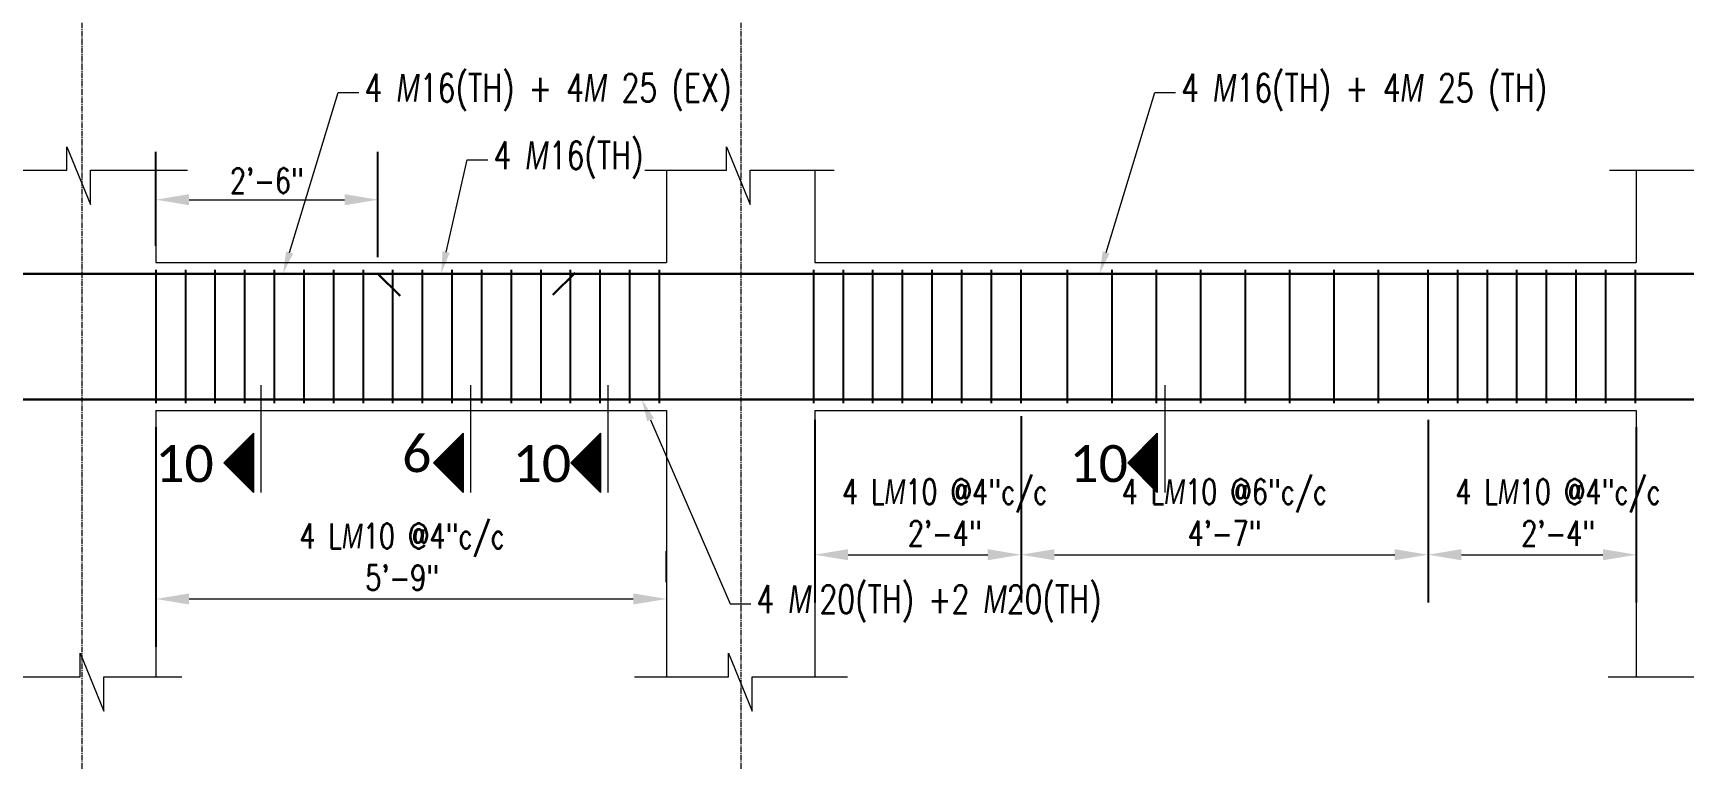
# Model space of a CAD drawing. Header units: inches. Extents: x 0 to 162649, y -36601 to -26324.
# Drawn here: x 155914.7 to 156137.7, y -35772.5 to -35674.5 of the extents above; entities that cross this region are included whole.
import ezdxf
from ezdxf import colors
from ezdxf.entities.mleader import LeaderData, LeaderLine
from ezdxf.math import Vec2, Vec3

# ---------------------------------------------------------------- set-up
doc = ezdxf.new("R2010")
doc.units = ezdxf.units.IN
doc.header["$MEASUREMENT"] = 0
doc.linetypes.add('CENTER2', pattern=[1.125, 0.75, -0.125, 0.125, -0.125])
for name, color, linetype, lineweight in [('Cen', 9, 'CENTER2', 5), ('Dim', 1, 'Continuous', 13), ('dimention', 1, 'Continuous', 13), ('hatch', 252, 'Continuous', 0), ('OL_AR_Text', 140, 'Continuous', 5), ('Rein', 3, 'Continuous', 30), ('Stirrups', 191, 'Continuous', 25), ('TEXT', 7, 'Continuous', 9)]:
    doc.layers.add(name, color=color, linetype=linetype, lineweight=lineweight)
doc.styles.add('1-8 Annotative Text', font='calibri.ttf', dxfattribs={"height": 0.125})
doc.styles.add('DIM', font='simplex.shx', dxfattribs={"width": 0.75})
doc.dimstyles.get("Standard").update_dxf_attribs({"dimscale": 36, "dimtxt": 0.09375, "dimasz": 0.125, "dimexe": 0.18, "dimexo": 0.0625, "dimgap": 0.015625, "dimtad": 1, "dimdec": 0, "dimzin": 0, "dimdsep": 46, "dimlunit": 4, "dimtxsty": 'DIM', "dimcen": 0.09, "dimadec": 0, "dimazin": 0, "dimtfac": 0.75, "dimtdec": 0, "dimtmove": 0, "dimatfit": 3, "dimfxl": 1, "dimtolj": 1, "dimtzin": 0, "dimlwd": 9, "dimarcsym": 0})

# ---------------------------------------------------------------- blocks, each defined once
blk = doc.blocks.new('*D143')
at = {"layer": 'Defpoints', "color": 0, "transparency": 16777216}
for p in [(155961.31, -35697), (155931.31, -35705.5), (155961.31, -35707)]:
    blk.add_point(p, dxfattribs=at)
at = {"layer": 'dimention', "color": 0, "lineweight": -2, "transparency": 16777216}
for p, q in [((155931.31, -35703.25), (155931.31, -35690.52)), ((155961.31, -35704.75), (155961.31, -35690.52))]:
    blk.add_line(p, q, dxfattribs=at)
at = {"layer": 'dimention', "color": 0, "lineweight": 9, "transparency": 16777216}
blk.add_line((155935.81, -35697), (155956.81, -35697), dxfattribs=at)
at = {"layer": 'dimention', "color": 0, "transparency": 16777216}
for points in [[(155935.81, -35696.25), (155935.81, -35697.75), (155931.31, -35697)], [(155956.81, -35696.25), (155956.81, -35697.75), (155961.31, -35697)]]:
    blk.add_solid(points, dxfattribs=at)
at = {"layer": 'dimention', "color": 0, "transparency": 16777216, "insert": (155946.31, -35694.43), "char_height": 3.375, "attachment_point": 5, "style": 'DIM'}
blk.add_mtext('\\A1;2\'-6"', dxfattribs=at)
blk = doc.blocks.new('*D356')
at = {"layer": 'Defpoints', "color": 0, "transparency": 16777216}
for p in [(156103.17, -35724.5), (156131.28, -35725.5), (156131.28, -35745)]:
    blk.add_point(p, dxfattribs=at)
at = {"layer": 'dimention', "color": 0, "lineweight": -2, "transparency": 16777216}
for p, q in [((156103.17, -35726.75), (156103.17, -35751.48)), ((156131.28, -35727.75), (156131.28, -35751.48))]:
    blk.add_line(p, q, dxfattribs=at)
at = {"layer": 'dimention', "color": 0, "lineweight": 9, "transparency": 16777216}
blk.add_line((156107.67, -35745), (156126.78, -35745), dxfattribs=at)
at = {"layer": 'dimention', "color": 0, "transparency": 16777216}
for points in [[(156107.67, -35744.25), (156107.67, -35745.75), (156103.17, -35745)], [(156126.78, -35744.25), (156126.78, -35745.75), (156131.28, -35745)]]:
    blk.add_solid(points, dxfattribs=at)
at = {"layer": 'dimention', "color": 0, "transparency": 16777216, "insert": (156120.74, -35739.29), "char_height": 3.375, "attachment_point": 5, "style": 'DIM'}
blk.add_mtext('\\A1;4 L{\\A0;\\Fgothici|c0;\\W0.75;M}10 @4"c/c\\P2\'-4"', dxfattribs=at)
blk = doc.blocks.new('*D357')
at = {"layer": 'Defpoints', "color": 0, "transparency": 16777216}
for p in [(156048.18, -35724), (156103.17, -35724.5), (156103.17, -35745)]:
    blk.add_point(p, dxfattribs=at)
at = {"layer": 'dimention', "color": 0, "lineweight": -2, "transparency": 16777216}
for p, q in [((156048.18, -35726.25), (156048.18, -35751.48)), ((156103.17, -35726.75), (156103.17, -35751.48))]:
    blk.add_line(p, q, dxfattribs=at)
at = {"layer": 'dimention', "color": 0, "lineweight": 9, "transparency": 16777216}
blk.add_line((156052.68, -35745), (156098.67, -35745), dxfattribs=at)
at = {"layer": 'dimention', "color": 0, "transparency": 16777216}
for points in [[(156052.68, -35744.25), (156052.68, -35745.75), (156048.18, -35745)], [(156098.67, -35744.25), (156098.67, -35745.75), (156103.17, -35745)]]:
    blk.add_solid(points, dxfattribs=at)
at = {"layer": 'dimention', "color": 0, "transparency": 16777216, "insert": (156075.67, -35739.29), "char_height": 3.375, "attachment_point": 5, "style": 'DIM'}
blk.add_mtext('\\A1;4 L{\\A0;\\Fgothici|c0;\\W0.75;M}10 @6"c/c\\P4\'-7"', dxfattribs=at)
blk = doc.blocks.new('*D355')
at = {"layer": 'Defpoints', "color": 0, "transparency": 16777216}
for p in [(156020.31, -35724.5), (156048.18, -35724.5), (156048.18, -35745)]:
    blk.add_point(p, dxfattribs=at)
at = {"layer": 'dimention', "color": 0, "lineweight": -2, "transparency": 16777216}
for p, q in [((156020.31, -35726.75), (156020.31, -35751.48)), ((156048.18, -35726.75), (156048.18, -35751.48))]:
    blk.add_line(p, q, dxfattribs=at)
at = {"layer": 'dimention', "color": 0, "lineweight": 9, "transparency": 16777216}
blk.add_line((156024.81, -35745), (156043.68, -35745), dxfattribs=at)
at = {"layer": 'dimention', "color": 0, "transparency": 16777216}
for points in [[(156024.81, -35744.25), (156024.81, -35745.75), (156020.31, -35745)], [(156043.68, -35744.25), (156043.68, -35745.75), (156048.18, -35745)]]:
    blk.add_solid(points, dxfattribs=at)
at = {"layer": 'dimention', "color": 0, "transparency": 16777216, "insert": (156037.88, -35739.29), "char_height": 3.375, "attachment_point": 5, "style": 'DIM'}
blk.add_mtext('\\A1;4 L{\\A0;\\Fgothici|c0;\\W0.75;M}10 @4"c/c\\P2\'-4"', dxfattribs=at)
blk = doc.blocks.new('*D369')
at = {"layer": 'Defpoints', "color": 0, "transparency": 16777216}
for p in [(155931.31, -35725.5), (156000.31, -35750.98), (156000.31, -35750.98)]:
    blk.add_point(p, dxfattribs=at)
at = {"layer": 'dimention', "color": 0, "lineweight": -2, "transparency": 16777216}
for p, q in [((155931.31, -35727.75), (155931.31, -35757.46)), ((156000.31, -35748.73), (156000.31, -35744.5))]:
    blk.add_line(p, q, dxfattribs=at)
at = {"layer": 'dimention', "color": 0, "lineweight": 9, "transparency": 16777216}
blk.add_line((155935.81, -35750.98), (155995.81, -35750.98), dxfattribs=at)
at = {"layer": 'dimention', "color": 0, "transparency": 16777216}
for points in [[(155935.81, -35750.23), (155935.81, -35751.73), (155931.31, -35750.98)], [(155995.81, -35750.23), (155995.81, -35751.73), (156000.31, -35750.98)]]:
    blk.add_solid(points, dxfattribs=at)
at = {"layer": 'dimention', "color": 0, "transparency": 16777216, "insert": (155964.59, -35745.28), "char_height": 3.375, "attachment_point": 5, "style": 'DIM'}
blk.add_mtext('\\A1;4 L{\\A0;\\Fgothici|c0;\\W0.75;M}10 @4"c/c\\P5\'-9"', dxfattribs=at)

msp = doc.modelspace()

# ---------------------------------------------------------------- hatches: boundary and pattern name
at = {"layer": 'Dim'}
h = msp.add_hatch(dxfattribs=at)
h.set_pattern_fill('ANSI31', color=256)
h.set_pattern_definition([(45, (-1015.18828, 170), (-0.08838834765, 0.08838834765), [])])
h.paths.add_polyline_path([(155944.5, -35732.57), (155944.5, -35728.57), (155940.5, -35732.57), (155944.5, -35736.57)])
h = msp.add_hatch(dxfattribs=at)
h.set_pattern_fill('ANSI31', color=256)
h.set_pattern_definition([(45, (-986.86903, 170), (-0.08838834765, 0.08838834765), [])])
h.paths.add_polyline_path([(155972.82, -35732.57), (155972.82, -35728.57), (155968.82, -35732.57), (155972.82, -35736.57)])
h = msp.add_hatch(dxfattribs=at)
h.set_pattern_fill('ANSI31', color=256)
h.set_pattern_definition([(45, (-968.31043, 170), (-0.08838834765, 0.08838834765), [])])
h.paths.add_polyline_path([(155991.38, -35732.57), (155991.38, -35728.57), (155987.38, -35732.57), (155991.38, -35736.57)])
h = msp.add_hatch(dxfattribs=at)
h.set_pattern_fill('ANSI31', color=256)
h.set_pattern_definition([(45, (-893.10547, 170), (-0.08838834765, 0.08838834765), [])])
h.paths.add_polyline_path([(156066.59, -35732.57), (156066.59, -35728.57), (156062.59, -35732.57), (156066.59, -35736.57)])

# ---------------------------------------------------------------- linework, layer by layer
at = {"layer": 'Cen'}
for p, q in [((155921.31, -35102.69), (155921.31, -35927.5)), ((156010.31, -35102.69), (156010.31, -35927.5))]:
    msp.add_line(p, q, dxfattribs=at)
at = {"layer": 'Dim'}
for p, q in [((155945.5, -35722.07), (155945.5, -35736.57)), ((155973.82, -35722.07), (155973.82, -35736.57)), ((155992.38, -35722.07), (155992.38, -35736.57)), ((156067.59, -35722.07), (156067.59, -35736.57)), ((155940.5, -35732.57), (155944.5, -35728.57)), ((155944.5, -35728.57), (155944.5, -35736.57)), ((155968.82, -35732.57), (155972.82, -35728.57)), ((155972.82, -35728.57), (155972.82, -35736.57)), ((155987.38, -35732.57), (155991.38, -35728.57)), ((155991.38, -35728.57), (155991.38, -35736.57)), ((156062.59, -35732.57), (156066.59, -35728.57)), ((156066.59, -35728.57), (156066.59, -35736.57)), ((155940.5, -35732.57), (155944.5, -35736.57)), ((155944.5, -35736.57), (155944.5, -35732.57)), ((155968.82, -35732.57), (155972.82, -35736.57)), ((155972.82, -35736.57), (155972.82, -35732.57)), ((155987.38, -35732.57), (155991.38, -35736.57)), ((155991.38, -35736.57), (155991.38, -35732.57)), ((156062.59, -35732.57), (156066.59, -35736.57)), ((156066.59, -35736.57), (156066.59, -35732.57))]:
    msp.add_line(p, q, dxfattribs=at)
at = {"layer": 'hatch'}
for p, q in [((155919.28, -35693), (155919.28, -35689.83)), ((155919.28, -35689.83), (155922.47, -35697.63)), ((156008.41, -35693), (156008.41, -35689.83)), ((156008.41, -35689.83), (156011.6, -35697.63)), ((155908.3, -35693), (155919.28, -35693)), ((155922.47, -35697.63), (155922.47, -35693)), ((155922.47, -35693), (155935.58, -35693)), ((155931.31, -35693), (155931.31, -35705.5)), ((155997.36, -35693), (156008.41, -35693)), ((156000.31, -35693), (156000.31, -35705.5)), ((156011.6, -35697.63), (156011.6, -35693)), ((156011.6, -35693), (156022.96, -35693)), ((156020.31, -35693), (156020.31, -35705.5)), ((156127.65, -35693), (156141.9, -35693)), ((156131.28, -35693), (156131.28, -35705.5)), ((155931.31, -35705.5), (156000.31, -35705.5)), ((156020.31, -35705.5), (156131.28, -35705.5)), ((155931.31, -35725.5), (155931.31, -35761.5)), ((155931.31, -35725.5), (156000.31, -35725.5)), ((156000.31, -35725.5), (156000.31, -35761.5)), ((156020.31, -35725.5), (156020.31, -35761.5)), ((156020.31, -35725.5), (156131.28, -35725.5)), ((156131.28, -35725.5), (156131.28, -35761.5)), ((155921.09, -35761.5), (155921.09, -35758.33)), ((155921.09, -35758.33), (155924.28, -35766.13)), ((156008.66, -35761.5), (156008.66, -35758.33)), ((156008.66, -35758.33), (156011.85, -35766.13)), ((155908.06, -35761.5), (155921.09, -35761.5)), ((155924.28, -35766.13), (155924.28, -35761.5)), ((155924.28, -35761.5), (155934.8, -35761.5)), ((155995.98, -35761.5), (156008.66, -35761.5)), ((156011.85, -35766.13), (156011.85, -35761.5)), ((156011.85, -35761.5), (156024.74, -35761.5)), ((156127.5, -35761.5), (156142.23, -35761.5))]:
    msp.add_line(p, q, dxfattribs=at)
at = {"layer": 'Rein'}
for p, q in [((155964.31, -35710), (155961.31, -35707)), ((155984.94, -35709.88), (155987.94, -35706.88))]:
    msp.add_line(p, q, dxfattribs=at)
for points in [[(156222.19, -35724), (156222.19, -35708, 0.414214), (156221.19, -35707), (155508.06, -35707, 0.414214), (155507.06, -35708), (155507.06, -35724.5)], [(155527.1, -35724), (156220.69, -35724, 0.414214), (156221.69, -35723), (156221.69, -35708.5)]]:
    msp.add_lwpolyline(points, format="xyb", dxfattribs=at)
at = {"layer": 'Stirrups'}
for p, q in [((155931.34, -35724.5), (155931.34, -35706.5)), ((155935.34, -35724.5), (155935.34, -35706.5)), ((155939.34, -35724.5), (155939.34, -35706.5)), ((155943.34, -35724.5), (155943.34, -35706.5)), ((155947.34, -35724.5), (155947.34, -35706.5)), ((155951.34, -35724.5), (155951.34, -35706.5)), ((155955.34, -35724.5), (155955.34, -35706.5)), ((155959.34, -35724.5), (155959.34, -35706.5)), ((155963.34, -35724.5), (155963.34, -35706.5)), ((155967.34, -35724.5), (155967.34, -35706.5)), ((155971.34, -35724.5), (155971.34, -35706.5)), ((155975.34, -35724.5), (155975.34, -35706.5)), ((155979.34, -35724.5), (155979.34, -35706.5)), ((155983.34, -35724.5), (155983.34, -35706.5)), ((155987.34, -35724.5), (155987.34, -35706.5)), ((155991.34, -35724.5), (155991.34, -35706.5)), ((155995.34, -35724.5), (155995.34, -35706.5)), ((155999.34, -35724.5), (155999.34, -35706.5)), ((156020.18, -35724.5), (156020.18, -35706.5)), ((156024.18, -35724.5), (156024.18, -35706.5)), ((156028.18, -35724.5), (156028.18, -35706.5)), ((156032.18, -35724.5), (156032.18, -35706.5)), ((156036.18, -35724.5), (156036.18, -35706.5)), ((156040.18, -35724.5), (156040.18, -35706.5)), ((156044.18, -35724.5), (156044.18, -35706.5)), ((156048.18, -35724.5), (156048.18, -35706.5)), ((156054.48, -35724.5), (156054.48, -35706.5)), ((156060.48, -35724.5), (156060.48, -35706.5)), ((156066.48, -35724.5), (156066.48, -35706.5)), ((156072.48, -35724.5), (156072.48, -35706.5)), ((156078.48, -35724.5), (156078.48, -35706.5)), ((156084.48, -35724.5), (156084.48, -35706.5)), ((156090.48, -35724.5), (156090.48, -35706.5)), ((156096.48, -35724.5), (156096.48, -35706.5)), ((156103.17, -35724.5), (156103.17, -35706.5)), ((156107.17, -35724.5), (156107.17, -35706.5)), ((156111.17, -35724.5), (156111.17, -35706.5)), ((156115.17, -35724.5), (156115.17, -35706.5)), ((156119.17, -35724.5), (156119.17, -35706.5)), ((156123.17, -35724.5), (156123.17, -35706.5)), ((156127.17, -35724.5), (156127.17, -35706.5)), ((156131.17, -35724.5), (156131.17, -35706.5))]:
    msp.add_line(p, q, dxfattribs=at)

# ---------------------------------------------------------------- texts
at = {"layer": 'OL_AR_Text', "char_height": 5, "width": 3.8192065e-317, "attachment_point": 1, "style": '1-8 Annotative Text'}
for s, insert in [('6', (155964.58, -35728.83)), ('10', (155931.23, -35730.18)), ('10', (155979.51, -35730.18)), ('10', (156054.72, -35730.18))]:
    msp.add_mtext(s, dxfattribs=dict(at, insert=insert))

# ---------------------------------------------------------------- dimensions: what is measured, and where the dimension line sits
at = {"layer": 'dimention'}
dim = msp.add_linear_dim(base=(155961.31, -35697), p1=(155931.31, -35705.5), p2=(155961.31, -35707), dimstyle='Standard', dxfattribs=at)
dim.commit()
dim.dimension.update_dxf_attribs({"geometry": '*D143', "text_midpoint": (155946.31, -35694.43)})
dim = msp.add_linear_dim(base=(156103.17, -35745), p1=(156048.18, -35724), p2=(156103.17, -35724.5), text='4 L{\\A0;\\Fgothici|c0;\\W0.75;M}10 @6"c/c\\P<>', dimstyle='Standard', dxfattribs=at)
dim.commit()
dim.dimension.update_dxf_attribs({"geometry": '*D357', "text_midpoint": (156075.67, -35739.29)})
for base, p1, p2, picture, middle in [((156000.31, -35750.98), (155931.31, -35725.5), (156000.31, -35750.98), '*D369', (155964.59, -35750.98)), ((156048.18, -35745), (156020.31, -35724.5), (156048.18, -35724.5), '*D355', (156037.88, -35745)), ((156131.28, -35745), (156103.17, -35724.5), (156131.28, -35725.5), '*D356', (156120.74, -35745))]:
    dim = msp.add_linear_dim(base=base, p1=p1, p2=p2, text='4 L{\\A0;\\Fgothici|c0;\\W0.75;M}10 @4"c/c\\P<>', dimstyle='Standard', dxfattribs=at)
    dim.commit()
    dim.dimension.update_dxf_attribs({"geometry": picture, "text_midpoint": middle, "dimtype": 160})

# ---------------------------------------------------------------- leaders
at = {"layer": 'TEXT'}
ml = msp.add_multileader_mtext('Standard', dxfattribs=at)
ml.set_content('4 {\\Fgothici|c0;M }20(TH) +4 {\\Fgothici|c0;M}20(TH)  ', color=256, style='DIM')
ml.set_leader_properties(color=1, linetype='ByLayer', lineweight=9)
ml.build(insert=Vec2(0, 0))
ml.multileader.update_dxf_attribs({"text_right_attachment_type": 2, "dogleg_length": 0.25, "arrow_head_size": 3, "scale": 32})
ctx = ml.context
ctx.base_point, ctx.scale, ctx.char_height, ctx.arrow_head_size, ctx.landing_gap_size, ctx.plane_origin = Vec3(156012.57, -35655.63), 32, 3.75, 3, 0.75, Vec3(156032.9, -35674.93)
ctx.right_attachment = 2
notes = []
notes.append((ctx, [(0, (1, 1, 0), (156009.76, -35655.63), (1, 0), 2.81, [(0, [(155997.83, -35628)], 0, [])])]))
ctx.mtext.insert, ctx.mtext.flow_direction = Vec3(156013.32, -35653.13), 5
ml = msp.add_multileader_mtext('Standard', dxfattribs=at)
ml.set_content('4 {\\Fgothici|c0;M}16(TH) + 4{\\Fgothici|c0;M} 25 (EX)', color=256, style='DIM')
ml.set_leader_properties(color=1, linetype='ByLayer', lineweight=9)
ml.build(insert=Vec2(0, 0))
ml.multileader.update_dxf_attribs({"text_right_attachment_type": 2, "dogleg_length": 0.25, "arrow_head_size": 3, "scale": 32})
ctx = ml.context
ctx.base_point, ctx.scale, ctx.char_height, ctx.arrow_head_size, ctx.landing_gap_size, ctx.plane_origin = Vec3(155958.75, -35682.5), 32, 3.75, 3, 0.75, Vec3(155979.07, -35701.8)
ctx.right_attachment = 2
notes.append((ctx, [(0, (1, 1, 0), (155955.94, -35682.5), (1, 0), 2.81, [(0, [(155948.5, -35707)], 0, [])])]))
ctx.mtext.insert, ctx.mtext.flow_direction = Vec3(155959.5, -35680), 5
ml = msp.add_multileader_mtext('Standard', dxfattribs=at)
ml.set_content('4 {\\Fgothici|c0;M}16(TH) + 4{\\Fgothici|c0;M} 25 (TH)', color=256, style='DIM')
ml.set_leader_properties(color=1, linetype='ByLayer', lineweight=9)
ml.build(insert=Vec2(0, 0))
ml.multileader.update_dxf_attribs({"text_right_attachment_type": 2, "dogleg_length": 0.25, "arrow_head_size": 3, "scale": 32})
ctx = ml.context
ctx.base_point, ctx.scale, ctx.char_height, ctx.arrow_head_size, ctx.landing_gap_size, ctx.plane_origin = Vec3(156069.05, -35682.5), 32, 3.75, 3, 0.75, Vec3(156089.38, -35701.8)
ctx.right_attachment = 2
notes.append((ctx, [(0, (1, 1, 0), (156066.24, -35682.5), (1, 0), 2.81, [(0, [(156058.8, -35707)], 0, [])])]))
ctx.mtext.insert, ctx.mtext.flow_direction = Vec3(156069.8, -35680), 5
ml = msp.add_multileader_mtext('Standard', dxfattribs=at)
ml.set_content('4 {\\Fgothici|c0;M}16(TH) ', color=256, style='DIM')
ml.set_leader_properties(color=1, linetype='ByLayer', lineweight=9)
ml.build(insert=Vec2(0, 0))
ml.multileader.update_dxf_attribs({"text_right_attachment_type": 2, "dogleg_length": 0.25, "arrow_head_size": 3, "scale": 32})
ctx = ml.context
ctx.base_point, ctx.scale, ctx.char_height, ctx.arrow_head_size, ctx.landing_gap_size, ctx.plane_origin = Vec3(155976.16, -35691.62), 32, 3.75, 3, 0.75, Vec3(155996.48, -35710.93)
ctx.right_attachment = 2
notes.append((ctx, [(0, (1, 1, 0), (155973.35, -35691.62), (1, 0), 2.81, [(0, [(155969.85, -35707)], 0, [])])]))
ctx.mtext.insert, ctx.mtext.flow_direction = Vec3(155976.91, -35689.12), 5
ml = msp.add_multileader_mtext('Standard', dxfattribs=at)
ml.set_content('4 {\\Fgothici|c0;M }20(TH) +2 {\\Fgothici|c0;M}20(TH)  ', color=256, style='DIM')
ml.set_leader_properties(color=1, linetype='ByLayer', lineweight=9)
ml.build(insert=Vec2(0, 0))
ml.multileader.update_dxf_attribs({"text_right_attachment_type": 2, "dogleg_length": 0.25, "arrow_head_size": 3, "scale": 32})
ctx = ml.context
ctx.base_point, ctx.scale, ctx.char_height, ctx.arrow_head_size, ctx.landing_gap_size, ctx.plane_origin = Vec3(156011.68, -35751.63), 32, 3.75, 3, 0.75, Vec3(156032.01, -35770.93)
ctx.right_attachment = 2
notes.append((ctx, [(0, (1, 1, 0), (156008.88, -35751.63), (1, 0), 2.81, [(0, [(155996.95, -35724)], 0, [])])]))
ctx.mtext.insert, ctx.mtext.flow_direction = Vec3(156012.43, -35749.13), 5
for ctx, leaders in notes:
    for number, flags, end, landing, length, lines in leaders:
        leader = LeaderData()
        leader.index, (leader.has_last_leader_line, leader.has_dogleg_vector, leader.attachment_direction) = number, flags
        leader.last_leader_point, leader.dogleg_vector, leader.dogleg_length = Vec3(end), Vec3(landing), length
        for number, points, colour, breaks in lines:
            line = LeaderLine()
            line.index, line.vertices, line.color, line.breaks = number, Vec3.list(points), colors.encode_raw_color(colour), breaks
            leader.lines.append(line)
        ctx.leaders.append(leader)

doc.saveas('drawing.dxf')
